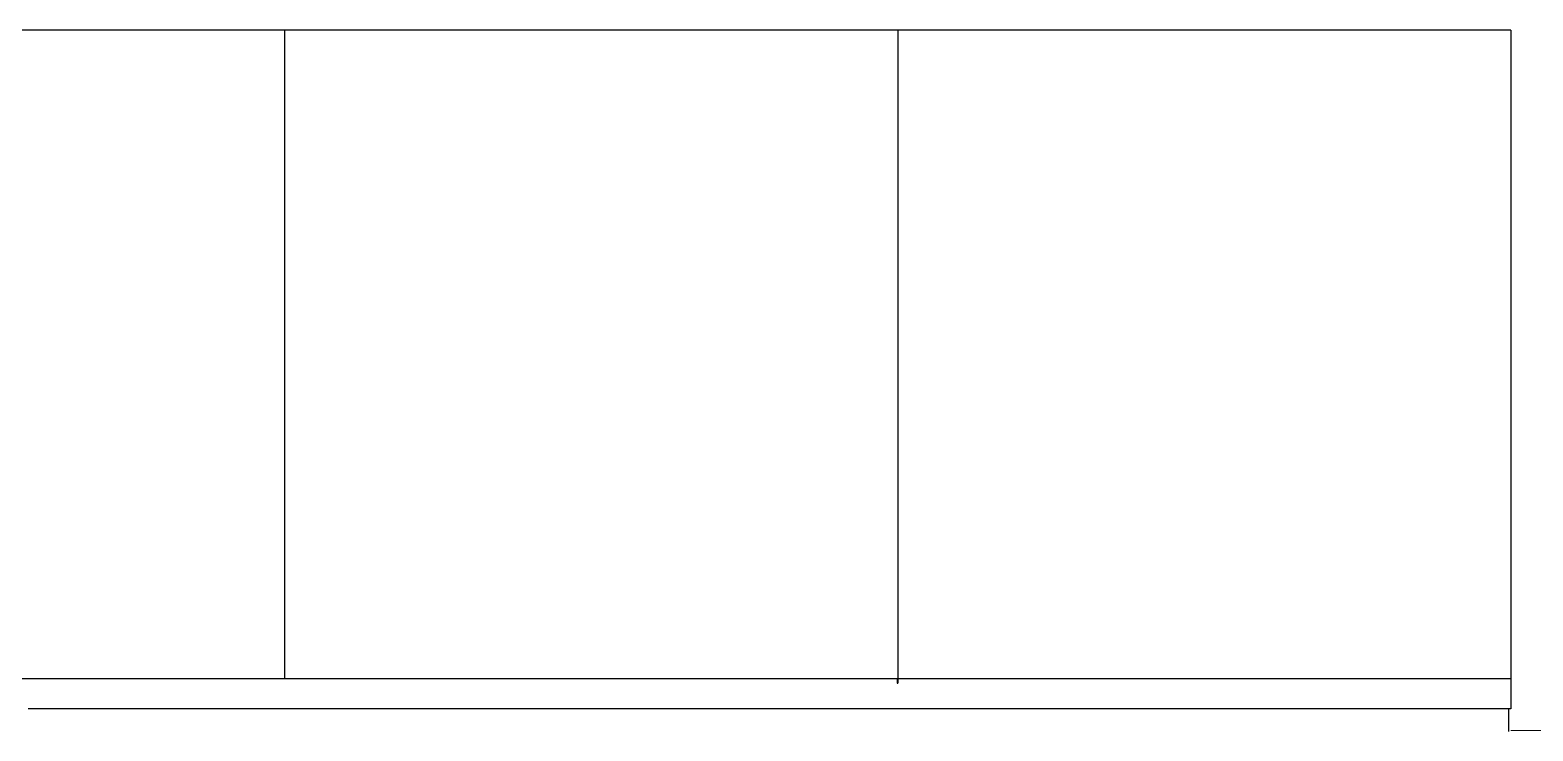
# Model space of a CAD drawing. Header units: metres. Extents: x -57 to 501, y 45 to 307.
# Drawn here: x 332.15 to 338.75, y 62.82 to 65.9 of the extents above; entities that cross this region are included whole.
import ezdxf

# ---------------------------------------------------------------- set-up
doc = ezdxf.new("R2010")
doc.units = ezdxf.units.M
doc.linetypes.add('ACAD_ISO04W100', pattern=[30, 24, -3, 0, -3])
doc.layers.add('Acotación', color=250, linetype='Continuous', lineweight=9)

msp = doc.modelspace()

# ---------------------------------------------------------------- linework, layer by layer
at = {"color": 251, "true_color": 0x636466}
for p, q in [((333.2668, 65.9029), (330.1603, 65.9029)), ((333.2668, 63.052), (333.2668, 65.9029)), ((335.9598, 65.9029), (333.2668, 65.9029)), ((338.6529, 65.9029), (335.9598, 65.9029)), ((335.9598, 65.9029), (335.9598, 63.052)), ((338.6529, 65.9029), (338.6529, 63.052)), ((330.1603, 63.052), (333.2645, 63.052)), ((333.2645, 63.052), (333.2668, 63.052)), ((333.2668, 63.052), (335.9575, 63.052)), ((335.9575, 63.052), (335.9575, 63.0326)), ((335.9598, 63.052), (338.6529, 63.052)), ((335.9598, 63.052), (335.9598, 63.0326)), ((338.6529, 63.052), (338.6529, 62.957)), ((335.9575, 63.0326), (335.9598, 63.0326)), ((332.2964, 62.9194), (332.1393, 62.9194)), ((332.4217, 62.9194), (332.2964, 62.9194)), ((332.5788, 62.9194), (332.4217, 62.9194)), ((332.7041, 62.9194), (332.5788, 62.9194)), ((332.8613, 62.9194), (332.7041, 62.9194)), ((332.9865, 62.9194), (332.8613, 62.9194)), ((333.1437, 62.9194), (332.9865, 62.9194)), ((333.2668, 62.9194), (333.1437, 62.9194)), ((333.2689, 62.9194), (333.2668, 62.9194)), ((333.2752, 62.9194), (333.2689, 62.9194)), ((333.4199, 62.9194), (333.2752, 62.9194)), ((333.4261, 62.9194), (333.4199, 62.9194)), ((333.5514, 62.9194), (333.4261, 62.9194)), ((333.5576, 62.9194), (333.5514, 62.9194)), ((333.7023, 62.9194), (333.5576, 62.9194)), ((333.7085, 62.9194), (333.7023, 62.9194)), ((333.8338, 62.9194), (333.7085, 62.9194)), ((333.84, 62.9194), (333.8338, 62.9194)), ((333.9847, 62.9194), (333.84, 62.9194)), ((333.9909, 62.9194), (333.9847, 62.9194)), ((334.1162, 62.9194), (333.9909, 62.9194)), ((334.1224, 62.9194), (334.1162, 62.9194)), ((334.2671, 62.9194), (334.1224, 62.9194)), ((334.2733, 62.9194), (334.2671, 62.9194)), ((334.3986, 62.9194), (334.2733, 62.9194)), ((334.4048, 62.9194), (334.3986, 62.9194)), ((334.5495, 62.9194), (334.4048, 62.9194)), ((334.5557, 62.9194), (334.5495, 62.9194)), ((334.681, 62.9194), (334.5557, 62.9194)), ((334.6872, 62.9194), (334.681, 62.9194)), ((334.8319, 62.9194), (334.6872, 62.9194)), ((334.8382, 62.9194), (334.8319, 62.9194)), ((334.9634, 62.9194), (334.8382, 62.9194)), ((334.9696, 62.9194), (334.9634, 62.9194)), ((335.1143, 62.9194), (334.9696, 62.9194)), ((335.1206, 62.9194), (335.1143, 62.9194)), ((335.2458, 62.9194), (335.1206, 62.9194)), ((335.2521, 62.9194), (335.2458, 62.9194)), ((335.3968, 62.9194), (335.2521, 62.9194)), ((335.403, 62.9194), (335.3968, 62.9194)), ((335.5283, 62.9194), (335.403, 62.9194)), ((335.5345, 62.9194), (335.5283, 62.9194)), ((335.6792, 62.9194), (335.5345, 62.9194)), ((335.6854, 62.9194), (335.6792, 62.9194)), ((335.8107, 62.9194), (335.6854, 62.9194)), ((335.8169, 62.9194), (335.8107, 62.9194)), ((335.9598, 62.9194), (335.8169, 62.9194)), ((335.962, 62.9194), (335.9598, 62.9194)), ((335.9682, 62.9194), (335.962, 62.9194)), ((336.1129, 62.9194), (335.9682, 62.9194)), ((336.1191, 62.9194), (336.1129, 62.9194)), ((336.2444, 62.9194), (336.1191, 62.9194)), ((336.2506, 62.9194), (336.2444, 62.9194)), ((336.3953, 62.9194), (336.2506, 62.9194)), ((336.4015, 62.9194), (336.3953, 62.9194)), ((336.5268, 62.9194), (336.4015, 62.9194)), ((336.533, 62.9194), (336.5268, 62.9194)), ((336.6777, 62.9194), (336.533, 62.9194)), ((336.6839, 62.9194), (336.6777, 62.9194)), ((336.8092, 62.9194), (336.6839, 62.9194)), ((336.8154, 62.9194), (336.8092, 62.9194)), ((336.9601, 62.9194), (336.8154, 62.9194)), ((336.9663, 62.9194), (336.9601, 62.9194)), ((337.0916, 62.9194), (336.9663, 62.9194)), ((337.0978, 62.9194), (337.0916, 62.9194)), ((337.2425, 62.9194), (337.0978, 62.9194)), ((337.2488, 62.9194), (337.2425, 62.9194)), ((337.374, 62.9194), (337.2488, 62.9194)), ((337.3802, 62.9194), (337.374, 62.9194)), ((337.525, 62.9194), (337.3802, 62.9194)), ((337.5312, 62.9194), (337.525, 62.9194)), ((337.6564, 62.9194), (337.5312, 62.9194)), ((337.6627, 62.9194), (337.6564, 62.9194)), ((337.8074, 62.9194), (337.6627, 62.9194)), ((337.8136, 62.9194), (337.8074, 62.9194)), ((337.9389, 62.9194), (337.8136, 62.9194)), ((337.9451, 62.9194), (337.9389, 62.9194)), ((338.0898, 62.9194), (337.9451, 62.9194)), ((338.096, 62.9194), (338.0898, 62.9194)), ((338.2213, 62.9194), (338.096, 62.9194)), ((338.2275, 62.9194), (338.2213, 62.9194)), ((338.3722, 62.9194), (338.2275, 62.9194)), ((338.3784, 62.9194), (338.3722, 62.9194)), ((338.5037, 62.9194), (338.3784, 62.9194)), ((338.5099, 62.9194), (338.5037, 62.9194)), ((338.6529, 62.9194), (338.5099, 62.9194)), ((338.6428, 62.9194), (338.6428, 62.8194)), ((338.6529, 62.957), (338.6529, 62.9416)), ((338.6529, 62.9416), (338.6529, 62.9389)), ((338.6529, 62.9389), (338.6529, 62.9194))]:
    msp.add_line(p, q, dxfattribs=at)
at = {"layer": 'Acotación', "color": 252, "linetype": 'ACAD_ISO04W100', "ltscale": 0.04, "true_color": 0x939598}
msp.add_line((346.0949, 62.8248), (338.6529, 62.8248), dxfattribs=at)

doc.saveas('drawing.dxf')
